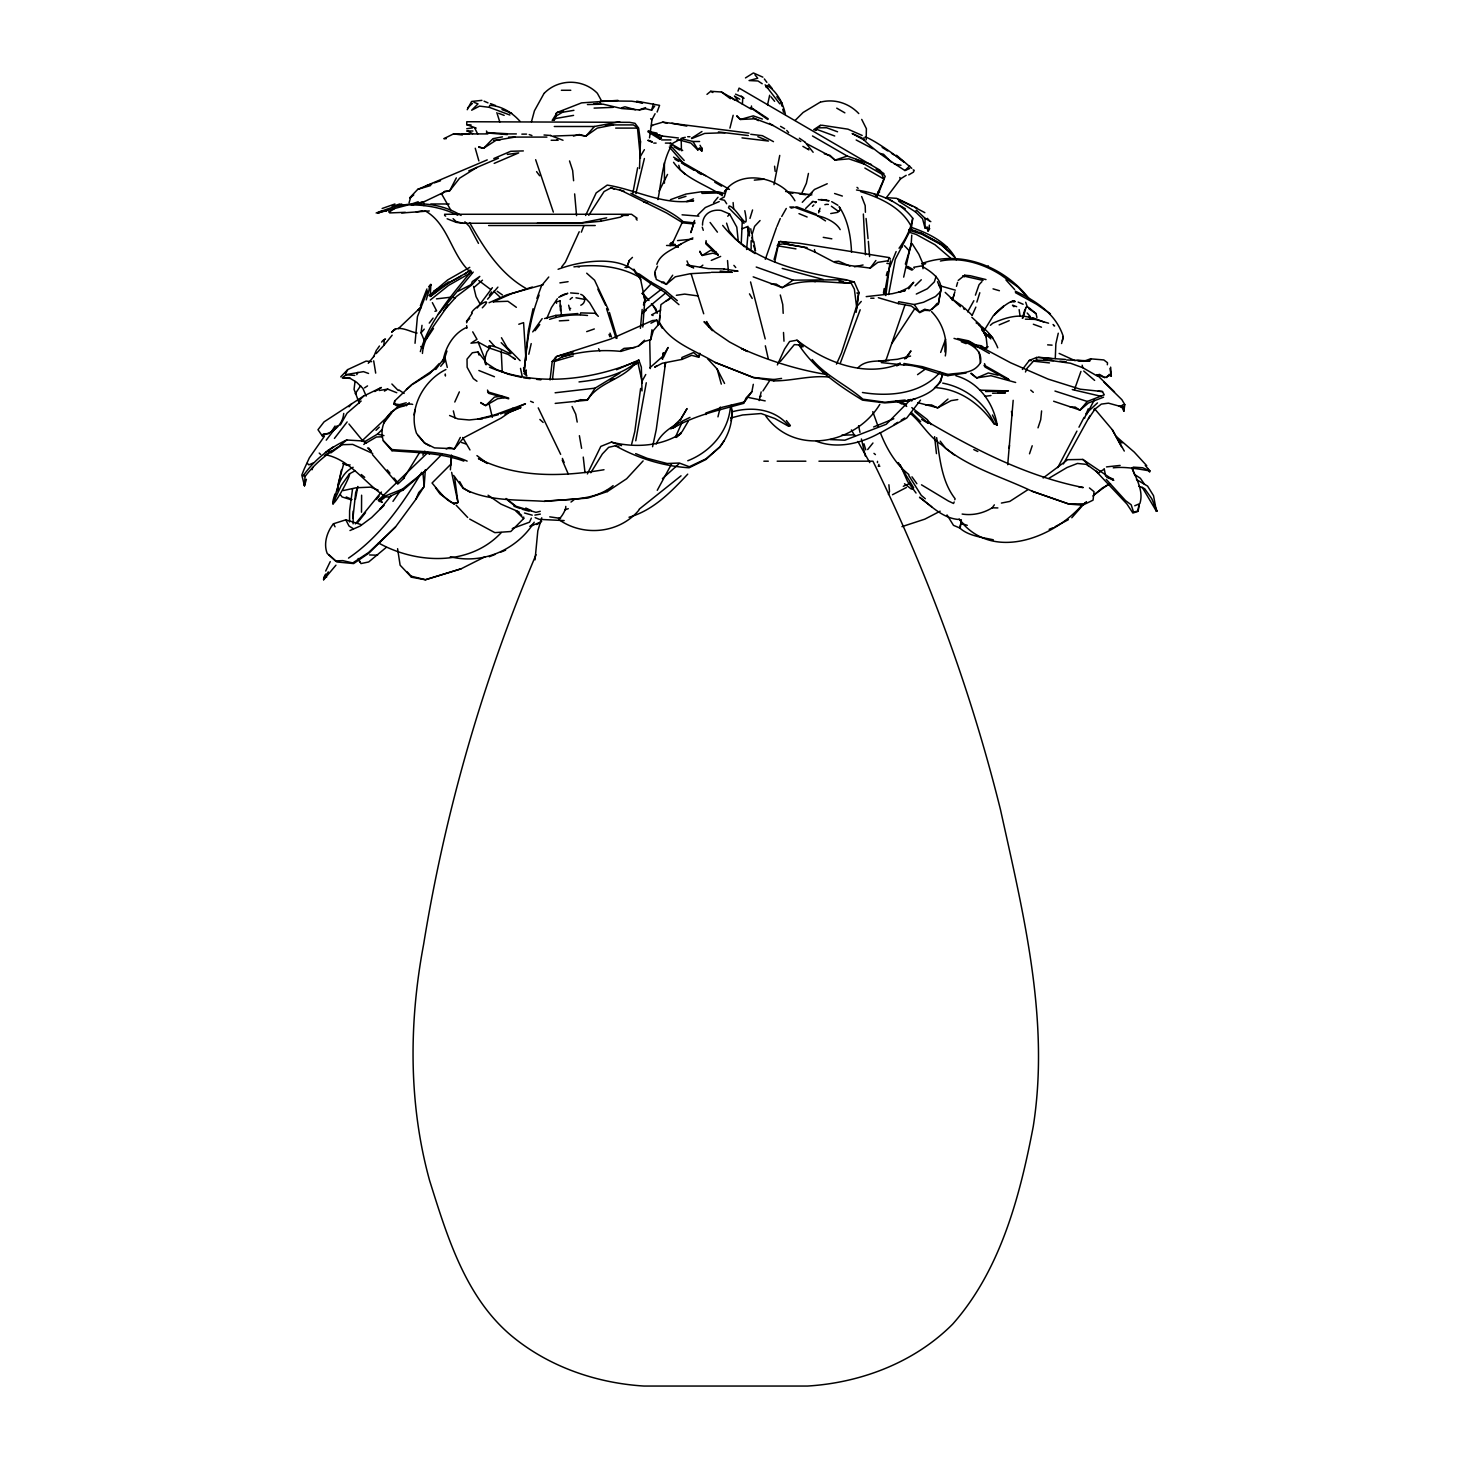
<?xml version="1.0" encoding="UTF-8"?>
<svg xmlns="http://www.w3.org/2000/svg" width="1459" height="1459" viewBox="0 0 1459 1459"><rect width="100%" height="100%" fill="white"/><g stroke="black" fill="none" stroke-linecap="round" stroke-linejoin="round"><path stroke-width="1.5" d="M349.54 521.921L349.613 510.65L352.531 489.057M353.114 523.817L353.206 511.069M361.504 512.2L361.613 495.203M469.689 519.076L494.856 532.644L510.778 531.514L523.69 518.547L523.708 517.051M412.66 404.417C408.411 402.337 392.015 410.745 394.732 400.915L411.639 384.647L435.712 368.47M866.172 139.863L866.391 128.702L861.722 119.401M552.487 379.541L554.475 361.394L561.952 356.89L573.296 353.607M649.729 340.002L650.295 368.562M945.304 355.941C948.095 339.838 942.988 323.132 931.48 311.569M929.201 229.41L929.328 225.124M944.94 351.984L944.958 342.464M779.744 155.42L773.999 184.655M352.932 518L355.686 492.504L357.893 486.467M373.613 356.871L376.495 349.978M1055.276 358.531L1055.86 343.795L1058.267 333.217M450.412 469.816L451.451 455.08M376.203 353.57L383.954 345.291L384.136 340.968M642.015 390.939L641.34 367.121L638.805 360.045C622.811 375.127 600.67 379.486 579.022 381.93M748.54 227.805L746.607 249.507M372.72 453.475L352.713 444.411L342.026 444.685C327.892 452.764 314.834 463.561 305.004 476.546L304.53 485.847L301.812 475.123L304.11 469.233L309.363 457.816L324.409 436.314M731.141 405.274C733.895 419.973 728.916 435.53 719.779 447.111L705.809 459.567L689.067 467.774C662.988 466.114 638.148 458.4 615.424 445.761L608.658 447.329L602.366 453.95L590.804 472.752M466.734 128.739L472.68 127.827M905.346 264.079L911.091 245.313L911.766 235.118M1020.023 315.819L1019.148 309.636M649.51 137.839L651.991 119.62L655.091 113.711M741.227 243.872L742.339 219.689M877.443 462.612L877.516 461.354M742.376 104.246L742.795 97.589M1007.713 464.71L1013.184 400.313M876.385 196.144L883.899 179.056L881.801 174.168L856.196 159.396M328.731 554.584L336.901 561.97L353.643 563.575L369.145 552.943L395.48 526.991L415.979 499.197L424.15 486.467L425.335 469.707M911.091 243.708L903.668 277.119M420.338 351.619C429.019 321.254 451.597 295.393 471.403 271.155M523.982 371.717L528.359 330.719L533.046 308.761M732.035 412.441L731.178 420.83M524.383 371.881C526.462 345.892 529.508 319.503 539.137 295.083M639.735 148.617L640.465 141.468L638.623 128.1L635.03 123.322L629.631 122.337L466.789 121.735L466.734 124.909L471.056 124.909M922.963 268.73L923.31 264.59L918.842 254.213L912.057 243.525M355.467 499.197L357.692 487.324M1025.458 371.99L1027.227 368.051L1033.446 361.157L1036.474 360.191L1036.711 357.437L1065.453 359.425M1110.646 367.121L1111.32 376.13L1109.241 375.455L1104.773 377.571L1099.302 375.474L1097.296 376.057L1082.797 367.723L1082.177 365.206M1107.345 364.768L1107.509 362.744L1103.806 359.935L1090.53 358.823L1083.618 361.376M450.685 465.512L451.67 455.664M1009.245 448.296L1009.519 445.323M640.41 328.366L642.161 309.454M639.498 168.551L640.465 141.468M659.924 316.001L659.286 322.092C670.173 342.901 696.052 350.689 715.019 362.397L753.355 377.571L773.835 380.872C792.602 380.945 810.383 375.109 829.131 377.079M759.209 400.587L761.179 391.924M774.747 261.781L778.978 241.793L780.237 241.501L799.423 243.288L889.297 257.605L890.446 259.045M888.312 260.705L877.789 262.383L870.202 268.128C858.275 266.322 846.275 265.775 834.566 262.365L815.016 252.097L814.469 249.562M870.202 268.128L875.892 260.504M887.802 261.489L889.297 257.605M535.034 559.837L537.824 530.748L541.763 517.799M649.729 131.638L656.897 133.097L657.371 134.647L662.441 136.07L678.471 138.003M878.938 464.309L878.464 465.768M885.795 295.575L889.297 268.365L896.136 251.55M445.907 369.546C423.365 380.452 407.973 409.012 416.545 433.396L424.496 442.879L434.49 447.895L454.478 448.752L463.67 437.791L501.221 418.04L509.756 412.113L520.972 407.535L504.869 414.064M664.429 183.196L664.41 162.715M662.623 359.261L663.407 352.695L662.24 358.859M355.048 381.383L354.063 389.352L357.984 399.821M1103.879 382.057L1121.898 399.711L1124.798 404.654L1123.868 411.183L1122.062 407.535L1119.217 406.094L1122.372 406.441M424.624 341.26L421.049 332.834L421.998 325.339M678.964 304.657L664.119 291.855L650.513 283.393L650.696 281.897L639.279 274.018L635.103 272.76M773.835 380.872L774.018 379.522L781.568 378.41M856.159 312.335L858.804 292.274L854.299 282.006L846.056 279.727C802.158 272.468 751.75 262.091 722.679 225.415M941.256 288.061L938.338 304.11L929.693 310.566L924.605 310.329L919.808 312.554L911.31 306.007L898.416 303.618L898.671 301.685L914.228 304.53L923.565 302.25L935.511 296.505L940.471 291.654C943.554 279.471 930.185 270.9 921.395 265.939L913.772 267.252L914.374 268.182M966.113 373.012L947.894 375.656C932.72 373.249 919.425 364.841 903.759 364.987L903.96 363.492L922.343 366.647L948.04 374.471C959.621 372.3 973.153 374.653 980.466 362.726C983.311 347.497 965.402 341.607 954.022 338.379M919.808 312.554L914.228 304.53M947.894 375.656L948.04 374.471M950.484 297.873L962.922 306.536L964.198 309.436M981.488 327.71L986.12 336.865L987.324 347.789L985.281 348.555L975.487 346.567L975.706 344.889L968.612 340.841L957.633 338.524M979.19 352.203L980.466 362.726M985.281 348.555L981.36 345.783L975.706 344.889M955.919 375.765C978.588 382.149 993.305 402.429 997.208 425.08L994.327 423.602C984.643 402.575 965.439 387.51 942.715 383.115M1041.598 410.927L1040.705 419.7L1038.006 427.834M525.787 373.796L526.316 370.039M856.78 306.463L858.804 292.274M447.877 304.986C438.794 320.469 423.694 335.205 422.435 353.443M654.945 272.632L656.276 279.417L666.307 284.359L675.298 276.809L690.362 273.69L710.424 272.578M665.578 362.543L656.24 429.675L652.574 446.709M657.918 199.573C661.748 180.588 662.24 159.706 673.018 143.091L679.055 139.918L690.964 143.091L697.73 149.894L699.554 149.073L702.089 151.043L702.089 148.016M883.461 293.15L884.136 288.627M640.629 388.441L634.829 431.426L631.711 443.955M651.972 329.752L650.641 339.728L644.696 341.37L638.44 346.075L620.859 351.4C601.017 349.376 581.138 351.309 561.952 356.89M884.3 294.463L890.446 260.796M888.622 294.59L895.279 259.337L911.346 228.388L912.732 218.23C899.565 201.014 877.351 193.099 856.488 189.998M414.119 414.994L414.976 409.632M512.984 357.455L515.337 359.37L508.115 354.373L488.528 347.734L488.838 345.874C499.252 344.543 524.985 366.173 501.185 342.683M337.722 490.771L338.397 483.02L344.032 462.704M650.641 339.728L653.358 330.555L658.392 324.664L656.842 320.159L652.41 320.561L610.628 339.072L556.827 356.397L552.195 361.467L550.061 379.96M337.23 490.06L341.351 470.126M580.737 294.335C586.317 295.94 585.807 303.235 580.81 305.241M940.471 291.654L938.429 303.399L936.97 303.49L931.991 309.472M632.823 193.245L637.656 167.749M635.887 193.591L644.386 158.52M404.344 406.021C388.513 408.246 378.209 426.119 383.334 440.764L391.997 450.722C416.016 452.6 440.709 452.764 463.834 461.099M665.395 362.616L664.593 366.829L665.523 362.853M677.505 425.08L672.654 428.326C694.52 415.359 719.451 410.07 743.488 403.395L751.896 391.687L753.3 384.319M635.759 440.782L646.282 382.769M415.031 343.284L417.42 316.712L427.487 290.87M780.437 361.413L794.353 344.598L798.875 344.926C814.669 368.908 838.287 385.45 862.543 400.149L884.756 402.903L906.805 401.17C920.83 397.541 940.8 390.337 942.259 373.814M554.274 120.13L556.08 116.027L562.426 112.288L573.916 110.319M1062.353 340.932L1063.283 336.591C1056.042 313.703 1035.744 300.791 1015.263 291.125M467.227 109.717L471.604 101.455L481.908 100.361M473.956 102.331L478.023 103.863L471.658 110.209L479.592 106.106L489.276 107.328L489.695 105.358C501.294 105.705 512.492 112.762 520.061 121.389M558.523 518.401C558.925 521.027 566.384 510.212 565.782 506.401M767.543 104.866L769.659 95.236M355.339 470.619L349.43 473.883C351.364 476.053 325.175 522.614 335.023 493.963M774.072 259.465L778.978 241.793M940.708 381.766L942.55 373.413M531.204 343.594L528.796 354.227M560.42 310.603L560.037 300.718M820.049 208.272L818.627 212.777M975.852 307.12L972.168 315.363M560.493 306.919L560.548 304.822M717.956 416.855L720.363 407.061M730.339 408.009C727.786 432.265 710.077 452.071 687.773 460.752M1090.384 360.118L1090.675 358.896M1061.587 343.522L1063.283 336.591M729.938 128.118L733.166 115.279M443.189 360.647C445.433 347.023 453.767 333.035 466.734 327.4M572.42 297.545L571.436 298.147A7.021 3.812 -82 0 0 570.888 298.603L570.104 299.423M808.45 173.439L806.371 183.287L802.103 192.606M886.324 275.514L887.291 271.812M912.732 218.23C910.817 229.045 905.528 239.477 899.054 248.249M333.108 504.194C336.573 490.899 339.327 474.029 353.133 467.263M643.474 304.949L644.842 299.861L640.264 277.702C624.944 253.501 581.138 260.596 558.086 269.277M426.922 288.973L420.374 305.825M429.22 288.846L430.806 284.304L428.618 286.858M426.229 299.897L429.384 289.101M531.477 121.717L534.432 110.793L544.134 93.248M312.062 469.762L312.737 467.427M409.049 202.874L410.617 197.457L413.772 194.941M906.696 406.441L898.325 400.678M957.615 282.389L956.466 286.365M1022.321 318.299L1024.911 309.436M1022.996 317.989L1026.115 307.12L1025.568 308.031M1084.475 418.459L1088.232 408.812M910.763 413.809C921.96 423.219 928.489 436.296 941.256 444.484C966.733 467.172 1001.458 476.546 1031.787 491.118L1068.845 504.103L1082.742 505.161L1086.481 501.622M1088.596 418.569L1095.362 408.556L1094.086 409.815L1101.344 404.107L1108.457 403.158L1121.862 406.842L1122.409 404.964L1124.798 404.654M1132.804 468.594L1133.224 467.135L1142.671 467.755L1149.966 470.947C1140.683 469.379 1125.181 466.315 1113.235 467.828M1157.188 510.468L1156.458 511.307L1153.522 495.677L1147.558 486.084L1136.47 479.555M979.81 292.73L976.873 302.086M532.736 331.886L542.164 318.646M626.713 267.69L629.267 260.504L632.458 257.386M952.344 300.39L954.113 294.444M952.453 299.934L954.879 291.8M1074.408 389.754L1080.937 371.443M486.066 364.841L484.844 358.823L486.905 351.947L490.388 347.023M964.18 276.936L964.709 275.222L970.29 275.733L985.992 279.581M644.842 299.861L642.781 327.035M726.254 190.472L724.248 197.001L719.98 199.336L724.466 200.266L726.673 203.749M749.962 218.412L752.57 209.95M702.509 225.124C702.417 214.236 711.117 208.892 721.184 210.443L729.591 214.017L736.795 227.13L738.218 240.644M443.317 362.416L446.946 351.035M936.131 276.316L934.307 281.934L927.34 288.754L916.288 294.061M765.3 259.301L776.37 227.786M653.413 103.863L651.626 110.209L645.717 108.75L639.297 109.899L621.643 108.531L603.132 104.173L587.43 104.556M954.788 499.744L955.116 498.741C941.62 481.47 939.906 458.618 936.66 437.664M657.006 365.625L654.672 367.194L662.295 363.236L682.046 359.388L691.621 355.321L698.715 357.254L699.773 353.279M1029.507 453.804L1032.206 445.761M343.74 413.426C342.81 424.533 334.002 431.9 323.898 434.855L322.64 436.46L317.989 429.73L324.044 421.888L363.51 396.137L381.364 387.474L374.854 391.523M627.516 265.593L629.267 260.504M541.544 285.654L536.894 298.42M905.036 304.73L885.741 360.975M877.516 195.688L885.194 176.338L879.813 170.046L739.093 88.105L737.98 91.133M335.953 565.18L323.643 579.788L325.813 574.08L323.807 577.417L323.57 579.697L328.293 571.892M940.654 352.421L945.578 339.272M698.715 357.254L699.846 354.245M840.493 362.671L860.19 309.782M304.603 483.987L303.691 483.75L304.475 485.792L306.408 479.318M682.064 422.289L675.481 437.08M579.205 231.744L565.362 262.182L561.733 266.778M585.606 215.476L596.202 192.88L607.218 185.092C636.051 189.615 663.535 205.701 693.645 200.758L686.478 201.579L693.463 198.898M581.339 232.163L583.819 225.871M536.018 554.712C483.239 679.547 445.269 810.657 423.602 944.465C408.885 1022.431 408.392 1103.697 429.603 1180.55C447.056 1235.992 465.093 1296.668 511.161 1335.532C548.292 1366.536 596.02 1383.077 644.003 1386.05L807.52 1386.05C860.992 1382.767 914.519 1362.451 952.691 1324.115C1000.673 1269.877 1019.969 1196.07 1033.246 1126.476C1050.006 1019.987 1023.306 913.261 1000.509 809.781C970.654 689.432 927.523 572.493 872.938 461.19L818.955 461.19M443.955 358.567L435.73 369.492M776.881 226.637L780.273 218.522M415.979 499.197L418.788 492.504L423.639 487.324M975.414 295.137L979.08 284.669L981.943 281.623M587.375 473.938L600.816 446.399L611.394 442.132C634.537 447.822 660.617 446.655 681.043 433.378L676.192 437.463M546.742 318.481L551.484 307.521L557.338 298.767M672.453 243.306L682.63 221.567M815.654 130.453L820.341 125.365L822.147 125.273L847.934 129.158L862.178 135.45M909.632 168.533L904.927 170.539C890.811 161.274 876.221 152.064 863.929 139.918L864.02 137.529M904.927 170.539L909.65 165.961M954.186 501.969L953.529 503.464L948.423 501.039L921.504 484.826M454.789 402.027L459.348 391.887M531.35 518.146L529.489 522.194L512.291 528.541M777.373 364.932L784.614 348.993L789.611 341.497L796.997 340.202C825.21 362.069 864.986 378.136 899.984 363.619M836.463 364.112L841.442 353.06L856.378 307.047L861.266 301.429M663.626 357.072L668.076 347.479L662.751 356.397L649.82 367.796M694.593 220.418L690.818 232.656L694.448 221.476M657.097 112.051L659.577 105.358L636.671 101.182M656.86 264.298C660.416 253.611 672.216 249.817 680.879 244.237M659.158 191.056L667.529 174.423M657.553 266.158L654.854 271.757L655.383 277.174M345.528 373.613L347.734 369.601L366.063 361.103L371.644 361.65M356.78 374.635L357.911 372.319M430.496 285.472L430.879 284.651L430.241 295.685L429.986 294.609M325.704 571.016L330.245 561.624M617.941 100.361L581.576 102.878L557.302 112.379L552.213 120.367L554.384 119.857M1076.924 431.116L1057.739 467.628M332.853 503.683L341.169 485.592L349.43 473.883M411.42 205.172L424.387 201.597L444.94 191.804L449.719 190.764L456.339 177.889M422.818 455.099L424.861 451.123M454.478 448.752L460.333 437.426M671.578 463.98L657.261 490.315M769.604 380.744L762.948 390.957M1078.967 427.195L1084.073 417.383M781.732 216.479L786.273 208.473M1086.554 414.63L1094.451 399.693M967.645 311.861L973.864 300.718M641.632 381.948L645.753 374.507M322.366 435.785L323.46 433.834L328.932 433.597M466.57 322.767L467.135 321.746M1063.356 463.962L1089.818 415.979M340.348 424.934L347.023 413.207L361.157 401.061M588.761 215.312L604.081 191.548L611.047 187.828L624.361 191.384M660.781 137.875L659.979 139.262L647.832 131.711M929.711 228.516L928.198 231.142L926.994 228.151L925.006 227.969L922.544 218.686L915.45 211.865L916.453 210.096L925.042 218.303L930.824 221.64M925.006 227.969L925.042 218.303M355.267 393.693L360.647 385.741M680.241 420.192L687.043 408.575L680.861 418.897L670.721 428.855L678.727 422.216M688.265 421.232L682.101 431.663L676.009 437.353M639.79 157.408L644.386 149.675M420.119 451.652L403.505 478.534M421.669 472.351C402.283 504.577 380.033 536.675 348.519 558.122M826.141 200.357L829.077 200.758L818.317 199.591M984.096 330.609L993.305 315.709L1003.5 306.244L994.473 314.743C997.391 310.493 1013.421 297.818 1015.045 301.521M891.741 343.667L914.738 308.67M743.488 403.395L746.187 397.833L751.896 391.687M906.167 358.495L910.963 350.889L904.762 358.987M813.848 204.917L812.444 206.357M331.102 432.174L335.059 426.028M555.204 403.395L587.302 400.185L595.108 388.149L619.856 373.103M656.167 444.01C662.605 430.186 677.031 423.712 689.998 417.402M735.537 94.142L742.832 97.297M534.213 522.213C516.705 550.116 482.345 564.742 450.32 556.736M418.678 310.348L421.049 306.773M426.192 339.436L433.469 328.512M364.385 441.056L346.75 439.998C329.315 447.785 313.74 460.46 302.925 476.199M377.279 349.102L379.449 346.002M888.44 494.473L889.498 491.373L888.896 484.753M361.212 524.602L345.801 519.823L333.473 523.763C327.035 531.751 323.26 543.642 327.217 553.453L335.461 560.894L342.829 560.621L352.786 562.937L368.58 552.523L395.48 526.991M471.531 312.755C473.701 307.357 495.513 294.353 482.309 307.813M886.032 198.114L900.531 178.873L906.167 175.317M724.011 440.819L719.834 446.855L705.955 458.874L689.286 466.734L679.329 463.032L667.128 463.506L647.121 458.308L635.668 453.621M392.963 501.367L400.605 490.388M666.307 284.359L672.708 275.204M492.376 287.678L477.239 307.958M489.367 295.247L491.683 291.946M539.757 324.573L535.034 330.719M920.501 400.113L906.75 418.04L880.142 433.013M962.138 514.06C972.424 515.684 983.056 513.44 992.211 507.823L994.363 504.85M381.62 342.099L382.349 341.151A8.225 5.927 55.6 0 1 382.896 340.585L384.173 339.6M326.232 440.162L337.175 425.809M334.421 438.43L347.133 421.943M438.138 314.487L473.227 272.067M394.732 400.915L394.003 404.398M651.626 110.209L654.69 106.106M908.738 288.864L913.717 282.262L907.972 287.897L898.853 292.274L905.328 290.505L892.288 293.697L866.208 296.633M980.831 346.859L1010.649 362.78L1048.127 379.103L1080.335 389.225L1102.475 391.541L1104.244 394.824L1087.283 401.462L1054.966 391.048M392.179 335.169L383.954 345.291M1022.394 369.455L1029.324 360.409L1036.711 357.437M429.238 323.096L433.086 318.08M355.376 523.872L381.383 492.011M357.364 522.924L365.534 512.638M879.813 404.362C856.123 443.518 795.264 456.795 765.829 416.143M939.997 372.282C921.194 394.076 889.26 396.903 862.451 392.489M548.766 277.009L541.873 285.253M383.662 423.219L389.936 415.195M988.108 346.713L985.372 347.953M472.26 313.193L466.461 321.509L469.762 318.481M449.719 190.764L459.676 178.144L476.929 167.42M368.288 363.291L373.778 356.397M815.362 202.746L816.365 201.999M867.686 449.554L872.956 443.007M440.691 366.318L444.667 361.413M727.767 216.26L729.591 214.017M713.633 202.582L718.01 197.239M650.24 284.797L642.197 293.423M1106.651 377.589L1109.351 374.27M383.699 340.567L384.775 339.236M376.422 499.452L379.139 496.169M390.921 496.005L379.997 509.3L383.936 505.361L371.607 517.562L360.154 526.061L349.978 530.529M1053.635 401.243L1080.079 410.107L1087.283 401.462M934.435 387.93L940.344 382.222M349.011 406.806L351.728 403.632M487.561 299.186L497.902 287.131M1085.04 502.68L1071.8 517.763M444.047 310.457L456.393 296.56L471.658 285.052L479.792 276.408L472.315 281.587L471.148 284.614L458.491 291.034M421.049 332.834L424.259 329.132M811.933 202.491L812.845 201.433L816.11 202.144M830.736 213.543L837.32 212.43L839.636 210.534A18.183 7.186 11.7 0 0 839.126 206.667C848.098 220.108 850.798 236.376 851.545 252.243M553.763 136.052L579.296 135.103L585.971 136.052L594.415 126.495L619.692 121.735M745.476 77.929L753.409 72.95L762.856 77.163M587.302 400.185C598.099 382.75 620.677 379.997 633.553 365.407L637.911 362.78L642.361 382.878M805.642 208.473L812.845 201.433M1011.087 301.867L1014.99 301.521L1014.114 301.065M1036.93 317.533L1036.054 313.594L1028.285 307.211M398.38 328.622L419.845 308.177M430.624 372.756L439.287 363.492M808.25 196.965L812.28 192.661M879.631 192.041L877.862 192.096M760.066 220.546L754.613 226.327L752.206 234.151L752.808 241.829M802.268 202.309L814.487 189.469L827.235 183.743M687.736 474.139C670.994 491.975 653.249 510.358 629.011 517.234M487.233 159.888L417.693 189.396L409.632 197.877L410.617 197.457M857.837 367.96C865.479 359.571 878.354 361.467 888.659 360.61M442.314 453.931L426.247 470.126L403.158 490.06L388.915 496.935L385.559 496.954L379.322 501.549L378.446 500.346L384.939 496.096L402.465 489.112L426.247 470.126M478.844 147.286L483.622 148.234L492.941 138.678L502.443 136.872M363.51 396.137L358.403 401.334L359.169 403.158M958.216 280.438L964.709 275.222M366.191 396.1L362.872 388.368L356.634 382.276L350.288 378.428L342.245 377.808L346.348 374.562L363.455 371.644L368.543 373.449M392.07 331.777C398.271 324.135 409.669 331.886 417.073 333.053M910.835 399.365L886.251 424.277L844.889 440.199L830.135 439.56M392.945 411.402L399.255 405.091M406.094 405.857L409.25 402.702M427.961 452.363L378.446 500.236M451.25 463.798L432.046 483.02C437.609 489.221 450.266 507.294 457.962 502.498L454.588 477.148M795.119 120.44L803.143 112.452L820.305 102.112M697.785 214.911L705.335 207.525L719.214 201.579M915.121 285.8L921.286 279.763M391.632 332.305L394.55 329.588M429.11 295.593L447.676 279.946L469.762 267.344M480.85 403.031L485.701 405.584L494.455 397.103L501.805 396.1M638.44 346.075L644.495 340.221M453.603 475.397L463.16 488.4C487.634 501.604 517.361 499.507 544.335 501.349C567.624 498.613 593.995 501.531 613.108 485.628M391.96 412.55L361.613 441.22M376.039 430.314L379.304 427.177M382.477 436.752L376.386 437.007L366.063 443.062L364.932 441.53L377.37 434.198L382.258 429.475M397.942 483.987L404.107 478.041M386.161 547.472L368.689 561.97L360.975 563.575L358.203 558.432M467.628 107.893L472.442 103.407M1097.478 402.903L1086.116 413.462M1082.286 504.778C1052.614 538.845 991.208 561.97 959.019 518.985L959.894 519.969M395.353 329.278L393.219 330.737M728.296 188.229L724.412 191.767C741.3 167.53 782.225 177.998 794.936 200.795M662.422 478.625L678.763 464.035M643.109 460.916L626.641 478.753L607.327 491.574L587.795 498.084L544.335 501.349M638.933 510.103C619.364 533.502 583.363 537.021 558.797 519.532M441.22 194.394L444.813 191.257L449.117 191.02M990.387 325.284L992.722 323.26C1006.017 317.332 1021.063 312.737 1034.887 319.357L1048.565 323.205M363.802 444.466L366.081 442.478M394.331 329.898L395.462 328.932M917.839 402.684L937.79 407.809L947.967 399.073M1080.079 410.107L1088.432 402.976L1103.569 397.195M474.157 287.259L482.473 280.183M700.192 267.398L702.855 265.137M1092.955 495.951L1102.457 487.89L1110.481 483.731M642.708 312.062L665.669 292.931M642.361 313.503L646.337 310.165M406.368 389.498L411.675 385.048M1043.167 477.987L1067.66 459.694L1082.815 459.439L1113.782 480.339L1106.852 477.166L1113.272 478.953M706.977 94.361L710.715 91.297L721.476 92.008L751.221 109.17M333.454 446.764L325.393 452.418M340.914 444.74L346.75 439.998M342.026 444.685L330.828 452.91M417.748 310.293L421.104 307.594M681.043 475.816L639.151 509.227M438.484 289.922L430.168 296.56L449.773 282.262L470.418 270.572M443.463 285.928L448.442 281.952M430.314 300.007L448.57 285.399L469.415 273.526M501.331 532.553C469.78 566.439 416.49 564.177 378.446 542.912M1094.268 494.619L1108.512 484.169M644.167 302.633L661.729 289.01M464.856 274L470.126 270.043M570.98 502.06L573.989 499.799M558.669 297.326L567.77 293.295L565.545 294.262M697.73 149.894L699.554 147.888L701.615 151.043M347.734 369.601L340.731 376.841M896.738 365.443L900.13 363.017M917.547 374.653L925.881 368.708M389.079 212.102L394.787 208.418M585.971 136.052L597.242 128.1L613.382 124.909M324.409 455.664L331.175 450.922M620.732 350.671L624.033 348.373L634.592 347.589M753.191 276.845L782.261 287.66L793.021 280.164L846.475 279.745M413.389 383.863L429.949 373.486M908.738 174.879L913.443 172.126L914.228 170.32L913.17 169.846M820.341 125.365L813.739 129.632L815.891 130.27M791.033 208.126L796.851 206.813L816.529 214.309M795.611 207.634L817.441 215.713C824.371 217.044 836.153 221.95 840.183 229.628M544.462 93.029C558.779 78.512 583.089 78.768 597.333 93.248L601.892 101.492M529.818 526.352L533.392 524.018M540.377 522.632L536.602 524.511M364.531 387.875L367.54 385.905M1027.628 489.859L1009.774 501.422L1001.385 503.063M691.53 138.24L701.961 131.529M483.622 148.234L496.042 140.265L514.972 137.091M512.492 408.484L525.459 403.76L517.234 407.59M376.148 212.996L381.601 210.953M384.447 339.655L385.486 338.999M1099.156 472.315L1103.734 469.47M623.321 215.403L620.403 217.172L600.652 221.276L580.901 223.099L463.251 223.282L456.32 222.37L447.129 218.777M384.447 391.103L387.711 389.115L396.757 392.726M894.185 424.496L897.704 422.344M901.243 420.192L904.762 418.022M1082.742 505.161L1093.065 500.145L1094.031 491.683L1089.454 487.944M699.791 251.75L702.162 255.471L710.588 250.364L716.187 252.024M1048.966 478.242L1066.985 467.537L1077.435 463.451L1086.718 464.4L1098.809 473.263M485.701 405.584L497.647 398.726L503.975 397.815M896.774 365.881L900.203 363.911M671.651 296.979L660.927 304.657L659.213 322.713L662.112 328.093M666.179 301.065L669.663 299.095M675.535 246.753L692.843 237.872M919.899 311.916L924.751 309.217L929.693 310.566M937.79 407.809L951.086 400.641L957.779 399.584M638.805 360.045L616.537 369.747M632.805 365.48L637.911 362.78M1055.003 526.735L1068.353 519.696M892.489 494.729L906.404 487.488M940.161 511.179L924.842 519.149L901.972 526.644M433.797 291.034L460.643 276.408M650.933 323.223L656.842 320.159M560.438 296.013L565.089 293.952M407.389 205.117L377.68 212.996C403.432 200.649 436.223 200.047 461.099 215.458M537.313 223.282L580.901 222.953L606.689 217.847M397.596 548.693L400.113 565.18L411.474 577.199L425.463 579.788L461.062 568.828L485.245 556.645M1009.209 320.67L999.141 324.901M879.85 466.205L878.282 466.333M487.835 133.918L453.494 133.918L443.828 138.678L446.253 138.678M1139.114 504.759L1138.202 510.905L1133.552 512.091L1131.163 504.759L1125.527 500.601L1106.232 479.373M541.654 521.574L530.875 526.097M1097.369 375.31L1099.393 374.343L1104.773 377.571M512.948 408.192L494.473 414.958L477.804 419.098L482.856 418.514L469.214 419.973L457.998 418.952L449.591 415.505M903.303 486.303L910.197 483.184M489.075 302.743L506.93 294.791L543.386 284.651M493.306 301.812L511.635 293.66L532.298 287.04M313.411 462.886L308.889 464.856L307.247 463.269M879.212 433.232C860.372 443.718 836.828 449.171 816.311 441.202M971.019 373.686L976.801 377.899L988.327 372.957L997.974 375.2M493.799 158.52L510.705 151.298L523.343 150.915M468.758 170.904L498.486 158.192M494.182 163.39L518.693 152.903L507.313 154.417M711.281 260.395L720.655 256.401M1121.862 406.842L1123.831 406.605L1123.868 411.183M1134.755 505.762L1139.844 503.61C1143.856 491.409 1136.543 479.117 1132.002 468.065M828.365 204.424L826.87 204.351A6 4.815 -63.2 0 0 826.049 204.424L824.864 204.679M873.631 426.958L893.802 418.769M742.357 228.662L748.102 226.346M446.162 448.934L449.573 447.566L453.877 448.807M782.261 287.66C803.635 277.356 828.548 282.991 851.181 283.228L854.372 289.137L856.761 308.232M489.239 556.773L495.185 554.384M500.638 552.159L505.598 550.171M691.657 138.605L704.715 133.407L725.014 132.733M1049.167 529.307L1053.106 527.739M634.701 362.142C589.308 380.507 535.544 386.799 489.513 367.23M398.271 205.318L401.736 203.986M574.828 401.809L580.573 399.657L586.5 400.331M432.32 183.542L426.137 185.804M639.297 109.899L645.589 107.601M378.337 212.996L384.501 210.734M500.473 413.9L515.173 408.556M659.632 138.824L661.036 138.313M382.13 208.491L394.951 203.986M577.91 313.539L555.824 315.399L544.535 318.554M549.569 319.339C561.587 315.363 574.919 314.05 587.503 315.491M586.682 331.631L594.324 328.95M565.052 509.775L568.281 508.699M759.592 396.629L761.215 396.1M670.392 199.682L685.985 194.065L701.141 191.804M434.363 182.849L440.527 180.77M807.265 143.985L829.843 155.931L835.132 160.089L847.241 156.058L871.497 164.557M392.033 206.54L399.748 203.986M661.657 282.627L663.663 281.952L665.942 284.268M518.784 324.245L523.58 322.64L525.988 360.264M453.84 503.683L457.962 502.498L451.652 472.369M685.985 196.308L678.672 198.57M980.266 390.173L1008.351 390.921L985.573 391.523M417.693 189.396L430.715 185.512M621.57 107.82L624.963 106.799L635.431 109.717M434.946 311.314L436.606 310.822L432.356 302.633M730.649 418.003L742.595 414.976L761.106 413.535L774.93 418.569L788.444 426.192L790.34 425.627M749.014 133.116L662.733 122.173L651.516 125.456L652.574 125.583M921.632 263.605C961.627 249.015 1005.853 267.234 1030.401 300.426L1018.145 287.186L1000.856 274.912C983.53 263.805 961.153 256.693 940.398 261.033M554.475 361.394L573.205 355.978M736.759 116.246L740.406 119.474L753.263 115.863L762.4 119.054M556.827 356.397L573.46 351.783M671.122 242.905L673.292 242.34L671.14 242.759M922.289 264.626L925.699 263.696M393.966 403.796L399.474 404.635L406.259 402.793M610.026 379.96L613.82 378.939M573.442 136.052L579.296 134.52L585.15 136.052M552.195 361.467L554.329 360.902M424.387 201.597L419.298 202.892L418.095 201.798L411.164 204.114M540.268 511.288L535.964 512.383L516.03 506.273L506.109 498.504M915.103 398.872L906.878 400.933L904.817 400.058L884.975 402.246L862.871 399.182C846.785 385.14 826.378 376.294 812.171 359.498M484.789 418.04L498.376 414.666M910.562 356.069L897.413 359.279L878.865 361.103M521.848 134.137L526.553 134.119M461.062 568.828L425.408 579.697L410.964 576.123L407.207 571.892M559.964 300.992L556.262 301.812L556.554 303.29M702.162 255.471L712.813 253.173L717.956 254.632M343.248 490.571L356.288 487.744L370.695 487.142L378.136 490.115M854.463 266.815L863.071 264.973M682.174 137.948L685.292 137.328M389.079 211.446L389.754 212.923L405.31 212.303M534.869 515.118L540.341 514.097M416.307 211.938L422.873 210.716M387.711 389.115L379.158 390.52M557.302 112.379L563.356 111.34M554.566 118.671L573.569 115.389M595.108 388.149L555.113 392.781M731.761 411.912C751.64 406.368 774.583 408.666 788.407 425.554L790.322 425.499L786.383 420.593M624.981 267.489L628.756 266.888M976.801 377.899L990.898 375.692L1015.665 382.477M559.891 282.882L568.098 281.678M604.008 469.725C562.408 476.765 516.978 478.224 478.443 458.545L487.434 463.47L476.947 455.609M778.723 244.528L783.957 243.762L807.119 247.611M1120.129 465.421L1106.469 466.916M676.374 295.302L684.654 294.098L697.73 295.903M436.46 298.876L449.937 297.308M350.142 464.91L347.041 465.348L342.683 463.506M984.953 396.319L990.953 395.535M383.334 440.764L391.924 449.536C416.927 451.743 443.737 450.503 467.135 461.099M401.699 212.996L429.293 210.971M593.849 103.844L598.117 103.388M925.353 227.367L927.596 227.13L927.796 230.905M723.664 268.948L738.053 271.155L734.169 271.338M660.69 310.038L651.626 314.87L653.067 315.527M754.303 180.15L764.169 179.165M677.56 240.589L692.697 239.094M834.639 261.617L838.688 261.216L849.904 266.085M573.934 266.869C596.366 263.933 620.458 266.067 640.264 277.702M835.132 160.089L848.883 158.849L864.457 164.156M743.415 402.21L722.132 407.298L705.809 413.061L705.901 414.557M1036.474 360.191L1053.453 360.592M820.706 102.075C834.712 98.574 849.01 103.261 858.786 113.565M559.308 320.871L568.682 320.323M485.537 364.239L484.625 360.482L477.932 351.911L472.333 352.768L467.026 359.115L467.135 367.285L473.318 378.574L476.965 381.237M724.175 268.894L708.381 268.638L686.551 264.9L693.7 267.872L688.539 264.772L686.988 260.942M740.406 119.474L755.16 118.799L773.142 125.51M993.287 539.794C982.399 537.386 968.302 536.018 959.621 527.866L960.897 523.416L967.281 525.313M600.433 100.853L631.692 101.182L642.708 102.878L636.835 102.057M594.105 108.112L613.054 107.364M493.069 301.794L507.933 301.265L516.358 307.32M841.788 435.22L854.719 434.782M570.578 292.912L578.566 293.551M568.645 305.223L569.484 308.378L570.67 308.341M856.852 293.004L858.676 292.967M925.845 405L931.499 404.909L936.988 407.663M819.265 127.808L826.633 127.754L837.575 131.784M1083.107 503.847L1068.882 503.975L1031.787 491.118M669.645 245.531L675.189 245.495L678.307 247.373M342.847 377.735L349.795 377.699M561.368 90.276L570.779 90.276M489.276 107.328L509.884 115.006M605.211 124.909L633.407 124.909L637.437 127.59L640.465 158.338M554.292 126.495L594.415 126.495M615.68 128.1L637.692 128.1M466.734 131L472.917 131M505.598 133.918L516.34 133.918M550.462 135.505L563.01 140.265M687.681 136.727L689.943 136.727M508.553 137.091L546.924 137.091M661.584 139.918L670.958 139.918M677.012 139.918L679.055 139.918M493.561 140.265L499.799 140.265M551.155 140.265L558.122 140.265L556.846 139.772M681.389 140.739L681.389 138.696L692.934 141.505L699.609 141.505M653.723 143.091L656.112 143.091M665.377 143.091L671.085 143.091M430.861 203.986L449.153 203.986M401.553 205.117C420.776 203.968 440.436 206.613 457.798 215.239M444.557 214.272L631.528 214.272L637.109 218.23M444.557 215.403L445.688 216.133M621.461 215.403L628.245 215.403M488.601 225.525L595.236 225.525M763.859 461.19L768.291 461.19M777.173 461.19L805.879 461.19M487.981 102.859L484.078 101.182M789.793 207.014L793.277 207.05M666.562 245.477L670.921 245.513M1066.62 359.972L1086.134 360.701M870.713 298.201L873.996 298.22M1070.176 407.006L1075.228 407.079L1079.478 409.924M992.211 507.823L997.865 507.933M992.539 393.255L1005.452 392.854L997.682 393.036M711.427 272.322L732.363 272.304L720.162 271.082M1025.385 319.174L1034.887 319.357M1098.208 391.231L1102.475 391.541M564.177 520.589L539.374 519.368L535.179 517.653M598.591 348.756L599.831 350.889M369.601 554.967L377.589 555.204M599.685 102.057L600.816 104.191M1078.128 360.665L1089.818 361.212L1076.851 360.428M913.389 489.093L911.2 488.966L904.507 483.75M550.9 135.505L544.025 134.994M468.777 134.283L462.357 133.918M881.254 362.58L903.759 364.987M820.833 199.482L826.305 200.084M886.087 197.64L896.902 198.369M1047.635 344.853L1052.067 345.145M850.105 281.696L854.299 282.006M851.181 283.228L840.384 282.079M345.801 374.726L354.774 375.401M682.064 214.82L698.897 216.151M770.644 283.666L776.243 284.104L781.477 287.423M1079.113 487.16L1083.235 487.525C1027.41 476.528 975.889 450.138 927.194 421.542M1059.836 361.175L1066.201 361.741M774.018 379.522L753.373 377.462L715.019 362.397M692.916 223.884L682.867 222.88L666.581 212.978L620.057 189.889M669.845 243.835L675.316 244.437M1038.48 357.181L1052.103 358.677M1033.446 361.157L1049.44 362.908M695.195 223.026L683.159 221.677C668.605 208.619 648.361 202.692 630.945 193.336M523.726 377.863L530.164 378.611M536.602 379.34L540.888 379.832M653.03 133.517L662.441 136.07M785.617 191.494L811.861 194.868M788.553 192.697L792.894 193.208M799.423 193.974L805.952 194.74M750.765 134.283L762.346 135.669L773.471 141.651M718.412 131.948L748.303 135.541M741.993 137.875L768.455 141.049L757.841 136.672M453.494 133.918L462.357 134.976M1029.324 360.409L1031.385 360.665M1043.787 359.534L1070.541 363.255L1082.797 367.723M549.751 516.851L560.566 518.401M886.871 263.35L889.352 263.714M476.181 128.1L467.336 124.909M962.721 275.824L983.038 280.402M838.961 281.095L843.284 281.751M780.237 241.501L788.991 242.96M777.994 245.878L795.957 248.887M1016.649 306.664L1012.491 305.205L1013.914 306.718M777.136 245.677L779.051 246.006M823.241 237.343L831.831 238.838M826.761 374.544C797.343 369.729 768.674 360.665 741.464 348.519L747.519 351.51L729.5 341.971L714.819 331.904L704.04 321.673L712.375 330.682L706.448 321.527L709.001 326.98M1101.308 396.374L1072.274 389.571M894.403 164.101L900.987 165.268M783.957 243.762L803.873 247.264L815.016 252.097M897.54 199.318L912.86 206.43M575.995 297.8L584.986 299.442M958.308 519.459C942.623 518.091 931.444 506.145 919.517 497.245L931.717 506.82M686.824 126.094L671.851 123.249M748.996 397.596L765.191 400.897M961.718 340.476L968.466 341.898L975.487 346.567M326.269 454.898C350.087 459.932 364.677 482.911 384.228 495.896M377.37 434.198L383.954 435.584M936.605 387.729C961.043 389.754 980.649 404.635 994.254 424.241M463.251 223.282L456.32 221.732L453.092 218.686M577.782 266.596L579.387 266.961M823.332 279.49L782.206 268.42M811.35 280.766L815.344 281.66M939.286 285.581L955.371 290.177M621.57 445.652L611.394 442.132M662.733 122.173L667.146 123.213M521.538 377.352L508.407 374.252L495.549 369.091L485.646 362.616M880.087 153.45L883.534 154.271L891.139 162.022M615.424 445.761L618.817 446.6M532.243 515.173L524.511 513.003M643.601 201.944L647.559 203.02M522.03 509.209L529.106 511.161M824.299 153.833L830.135 155.438L834.439 159.688M724.211 193.372L718.448 191.804L701.98 191.804L701.98 193.409L718.448 192.935L722.606 194.321M988.126 266.979L988.217 265.812M907.826 399.802L911.839 400.951M993.05 288.846L999.415 290.724M638.458 274.894L650.513 283.393M780.565 126.368L784.65 128.72M793.021 280.164L756.218 267.033M912.003 227.604C929.055 233.549 948.222 242.723 956.247 259.83M911.547 229.756L917.602 231.707M909.012 229.501L921.814 233.367L947.037 247.136M909.066 230.175L921.887 234.242L941.511 244.875L954.788 257.313M909.96 232.437L916.288 234.48L935 244.747L950.611 258.097M461.591 442.515L466.223 444.01M834.584 193.5L842.354 196.053M878.354 297.709L898.416 303.618M648.161 140.228L652.355 141.724M529.216 134.575L531.933 135.523M860.609 191.64C880.051 197.767 900.914 207.105 910.981 225.908M902.227 402.538L906.495 404.727M1138.968 504.978L1137.746 511.525L1132.877 513.021L1126.986 504.066L1095.782 470.892M1053.033 324.5L1054.638 325.922L1053.69 325.576M1043.696 321.892L1032.625 317.697M1033.337 324.245L1041.471 327.199M478.844 146.702L482.984 148.234M514.042 506.273L520.024 508.48M816.639 129.34L834.73 135.997M490.479 103.607L495.458 105.486M501.951 109.589L511.69 113.273M498.686 113.328L504.176 115.389M555.824 315.399L556.244 317.004M1018.163 302.104L1023.142 304.274M1027.154 312.992L1030.401 316.694M961.299 341.771L966.095 343.667M365.06 442.661L366.063 443.062M478.862 370.495L494.455 376.732M1138.841 486.321L1144.658 488.674L1151.735 498.686L1157.005 511.106M650.696 281.897L664.392 289.739L677.304 300.609M519.094 511.963L500.875 504.066L488.072 495.203M611.047 187.828L614.367 189.196M798.985 213.616L807.137 217.008M507.349 134.611L486.431 132.897M822.511 371.936L826.268 373.559M530.584 401.298L533.356 402.502M346.239 496.954L352.02 499.507M351.072 499.744L342.044 496.935L340.585 494.875M861.995 137.875L852.147 133.535L863.929 139.918M648.015 140.465L652.009 142.234M898.16 198.953L917.109 208.199M831.703 201.652L837.904 205.281M818.827 210.917L819.849 211.373M1059.143 353.425L1075.137 360.701M976.107 322.877C985.682 328.239 993.78 337.43 997.737 347.807M525.769 508.042L531.35 510.595M914.866 207.36L924.842 212.667M912.057 270.189L906.933 267.781L907.735 266.395L913.079 269.477M1005.598 378.155L1009.391 379.978M973.773 449.591L977.822 451.506M1012.637 301.01L1013.987 301.648M467.336 131L472.607 133.644M994.327 423.602L997.208 425.08L992.448 414.994M705.518 175.7L693.864 169.627M865.26 136.854C881.929 143.292 920.593 175.226 896.191 156.095M856.159 139.973L872.938 148.8M911.802 407.626L927.213 419.554L931.116 424.605M919.608 232.346L939.268 243.142L951.304 253.447M429.603 445.889L424.587 443.135L418.131 435.603M1015.409 292.621L1036.601 304.274L1050.425 313.849M895.935 400.714L901.808 404.015M381.82 502.425L380.69 501.677M968.922 341.844L989.348 353.461M836.736 108.148L844.87 112.854M767.744 88.014L765.774 86.865L767.124 85.388C776.972 91.479 783.155 103.188 785.398 114.44M876.148 169.08L883.99 173.603M812.481 135.979L847.241 156.058M864.859 168.059L883.899 179.056M734.406 96.112L739.749 99.194M769.422 123.358L800.809 141.487M710.715 91.297L712.831 92.519M898.708 201.251L915.45 211.865M753.008 117.541L758.406 120.659M802.888 146.356L808.906 149.821L808.049 148.763M890.3 200.084L892.361 201.269M900.385 205.901L905.346 208.746M648.288 130.672L661.511 138.313M670.356 143.401L682.684 150.532M674.058 146.848L679.493 149.985M673.566 157.134L729.445 189.396M674.879 159.195L678.654 161.365M681.426 162.97L693.755 170.083M697.53 172.271L701.323 174.46M714.782 182.229L721.585 186.168M673.547 162.314C685.201 178.873 706.101 184.582 722.369 195.707M744.801 210.698C750.327 237.926 737.707 207.762 729.19 205.974L728.552 207.689L744.017 223.373M766.869 82.361L764.334 78.95M921.596 419.444L928.343 423.384L914.757 411.62M424.879 210.734C448.916 223.847 451.068 255.927 471.476 273.198M891.522 153.359L894.458 155.11M1005.944 279.927L1014.643 289.539M508.699 398.836L488.619 393.328L487.598 391.833M353.497 528.778L349.029 526.024L345.801 519.823M488.528 347.734L478.698 342.318L470.965 343.212L476.984 339.29L472.716 331.831M650.623 118.763L651.991 119.62M882.166 147.395L887.783 150.97M746.26 247.939L755.105 253.574M817.441 215.713L825.502 220.893M470.199 492.376L463.123 487.817L459.658 481.579M762.2 83.728L757.987 80.974L749.069 80.555L757.75 78.257L754.996 74.883M729.299 96.531L734.534 99.96M1135.12 474.813L1140.336 478.242L1144.531 484.315M507.349 133.736L487.379 132.587L486.431 131.018M398.927 389.954L404.107 393.438M480.813 402.502L485.063 405.401M799.35 138.204L804.639 141.815M1028.869 308.688L1036.054 313.594M497.209 291.271L502.425 294.955M831.393 206.248L838.724 211.591M382.313 502.224L379.449 499.981M721.476 92.008L730.412 98.701M478.753 280.511L490.716 289.52M954.77 455.299L945.706 448.369L940.216 441.165M911.2 412.313L920.629 421.633M454.223 504.194L440.053 493.981L435.512 487.744M698.66 356.616L693.481 352.549L681.918 357.473L682.046 359.388M670.082 145.116L684.198 160.49M509.355 112.379L510.614 113.383M741.208 96.057L744.054 98.318M798.875 344.926L801.812 347.26M507.531 500.072L514.516 505.653M896.483 155.256L911.766 168.314M856.998 187.372L858.147 188.302M520.115 360.647L507.021 347.406L501.458 337.722M523.963 373.504L526.845 375.838L523.507 367.887M467.701 517.489L456.12 505.179M361.285 474.522L364.714 477.33M1145.26 465.457L1149.966 470.947M803.216 346.768L796.997 340.202M508.644 398.033L488.546 392.106L487.488 390.082M925.316 498.777L921.249 495.331L908.866 475.634M873.977 453.366L875.436 454.606M1030.747 390.155L1033.3 392.325M1096.749 374.616L1114.53 391.924M1083.745 371.024L1094.633 380.398M1116.317 436.624L1134.208 452.071L1146.738 465.713M744.509 246.808L735.117 238.729L729.062 230.741L726.582 223.154M908.902 474.558C895.37 463.962 886.434 448.332 880.269 432.539M990.843 338.907L981.962 330.281M453.348 297.107L454.825 298.384M420.739 346.512L422.599 348.136M516.705 510.997L521.665 515.355M398.252 390.52L391.887 384.009M971.165 373.157L976.053 377.498M367.559 447.949L370.86 450.904M992.813 337.85L988.855 334.239M539.866 419.462L543.131 422.435M971.84 317.278L979.828 324.591M978.971 325.193L983.913 329.716M985.172 332.907L990.004 337.321M1082.815 459.439L1087.447 463.67M1086.718 464.4L1088.961 466.461M685.256 174.278L680.022 169.481L678.763 165.232M669.334 146.976L684.545 164.593M960.441 306.718L945.195 292.402M493.744 291.271L499.817 296.888M1008.151 379.759L985.172 367.139L984.004 365.352M964.527 308.031L971.749 314.889M516.085 511.215L523.69 518.547M874.069 193.7L877.114 196.673M586.7 273.198L594.579 280.219L608.585 310.11M327.892 450.43L329.242 451.743M319.211 453.074L320.67 454.478M303.709 475.287L305.004 476.546M598.354 316.348L595.308 313.302L580.646 312.883L580.281 314.56M538.225 407.863L560.657 454.351M464.874 221.786L469.415 226.492L478.479 243.379M724.558 383.462L717.153 369.036L707.615 358.768M904.434 245.714L908.957 250.474M805.04 142.088L813.137 152.265M643.31 294.153L649 300.518M583.874 296.578L589.637 302.706L596.603 314.433M1094.378 408.484L1112.323 429.748L1124.287 451.068M642.197 293.533L646.957 298.603M372.428 454.588L397.468 483.713M489.44 340.604L494.601 346.312M1116.591 437.116L1121.953 443.062M348.938 423.985L363.492 441.694M961.973 522.267L963.706 524.237M651.425 303.709L655.893 308.816L657.17 313.047M929.438 220.838L927.359 218.358M786.748 130.435L788.608 132.623M733.895 265.374L735.737 267.526M653.067 305.369L657.042 312.755M737.032 115.753L739.859 119.146M387.237 469.871L389.936 473.135M393.985 478.005L398.033 482.893M768.674 84.257L772.048 88.379M776.863 96.695L782.206 103.224M765.118 84.804L779.781 103.826M770.917 96.768L774.638 101.309M1008.388 378.975L985.518 365.954L984.497 363.619M636.033 218.777L637.109 220.127M637.729 275.35L633.917 269.149M767.781 119.529L750.51 107.601M710.095 222.461L717.427 232.145M1142.105 487.105L1156.458 511.307M536.584 171.633L539.629 175.755M525.933 288.39C500.182 273.727 483.896 248.03 469.67 222.643M402.465 489.112L403.158 490.06M368.744 448.041L371.407 451.67M325.849 576.123L326.634 577.199M916.033 493.033L907.516 481.342L900.239 464.856M569.995 310.238L569.484 308.378M911.966 476.819L916.854 483.713M913.662 487.762L898.379 462.631M734.935 96.403L738.163 101.328M750.564 281.952L765.209 338.944M462.685 437.499L469.98 449.956M947.019 514.936L953.493 525.349L960.186 528.158L961.372 519.751M692.934 141.505L697.73 149.219M638.805 276.718L640.683 279.8M441.749 194.175L450.977 210.443M718.12 255.361L706.01 244.036L705.846 242.413M749.488 293.861L752.206 298.457M981.451 327.965L986.12 336.865M1147.832 468.996L1149.637 472.114M851.399 429.931L854.646 435.694M857.874 441.457L869.765 462.612M479.829 303.472L476.053 296.633L473.573 286.42M1121.442 446.673L1112.323 429.748M700.046 145.28L702.089 149.055M535.654 159.706L553.344 212.102M358.403 559.527L360.026 562.244M899.784 177.451L900.531 178.873M333.473 523.763L335.059 526.808M474.74 128.1L477.695 134.064M768.2 118.781L751.494 107.802L751.458 105.978M699.864 251.203L701.797 255.124M597.843 289.229L605.485 305.004M410.964 576.123L411.474 577.199M1029.744 318.263L1029.379 316.293M568.262 474.029L562.207 460.059M657.9 323.624L658.392 324.664M718.229 254.541L706.174 242.814L706.065 240.626M355.814 393.255L356.379 394.568M562.39 458.4L564.122 462.448M937.517 281.733L941 290.122M691.274 274.274L703.712 313.776M478.005 341.862L484.844 358.823M572.074 406.496L575.74 414.192L577.199 422.07M780.62 101.291L781.951 106.106M1131.929 467.737L1134.865 475.397M610.008 333.108L611.449 336.92M1154.197 504.996L1156.495 511.161M606.561 308.688L616.136 338.433M609.023 334.421L609.88 336.755M477.932 351.911L479.063 355.066M872.792 411.639L878.026 426.265M609.424 312.427L617.066 338.178M753.573 245.55L755.47 250.948L753.829 241.556M1025.695 302.232L1027.428 307.247M863.947 443.791L865.752 449.846M702.235 227.166L703.274 230.303M496.844 112.617L499.817 122.027M861.649 196.546L865.187 205.573L865.424 212.266M475.251 148.234L478.88 160.946M782.735 109.243L783.556 112.197M717.153 369.036L721.293 384.118M569.521 160.946L572.658 170.521L573.606 180.734M375.692 373.103L373.686 360.847M865.296 455.919L861.394 438.958M453.348 410.891L455.08 418.113M492.303 417.31L489.093 403.614M444.63 356.251L447.275 367.413M765.337 345.801L768.2 358.44M747.482 227.33L749.434 235.957L748.795 227.768M520.498 368.379L522.176 376.003M730.685 405.638L732.017 411.839M858.585 425.754L859.989 432.356M643.948 295.593L645.279 302.086M1011.434 411.438L1012.272 415.523M780.291 294.992L782.753 304.566L783.191 313.338M1104.208 468.686L1105.63 476.272M581.612 448.332L579.387 435.694M1109.934 368.434L1111.32 376.13M555.387 357.218L555.843 359.899M445.305 375.054L445.451 376.021M934.599 436.642L936.459 453.621M750.765 228.789L751.385 233.075M752.023 237.343L752.643 241.61M445.232 374.015L445.414 375.2M585.004 472.607L583.253 457.086M774.583 166.217L775.148 171.305M555.788 113.383L556.08 116.027M868.032 238.692L866.081 218.503M868.36 241.337L869.6 256.583M576.56 215.604L574.645 193.901M422.928 472.515L424.15 486.467M727.53 260.559L728.388 271.283M733.129 202.546L733.603 208.564M607.236 490.242L607.327 491.574M560.767 305.843L561.35 314.943M466.661 325.649L466.844 328.275M429.293 452.746L429.384 454.223M399.474 404.635L399.584 406.313M391.158 411.949L391.286 413.736M391.924 449.536L391.997 450.722M902.191 244.419L902.337 246.899M783.501 332.488L783.994 341.187M501.203 350.853L502.243 371.844M865.479 254.741L863.363 214.017M681.189 138.313L681.444 150.751M751.111 240.753L751.13 248.96M600.652 219.853L600.652 221.276M423.858 203.986L423.858 205.591M386.252 209.95L386.252 211.227"/></g></svg>
